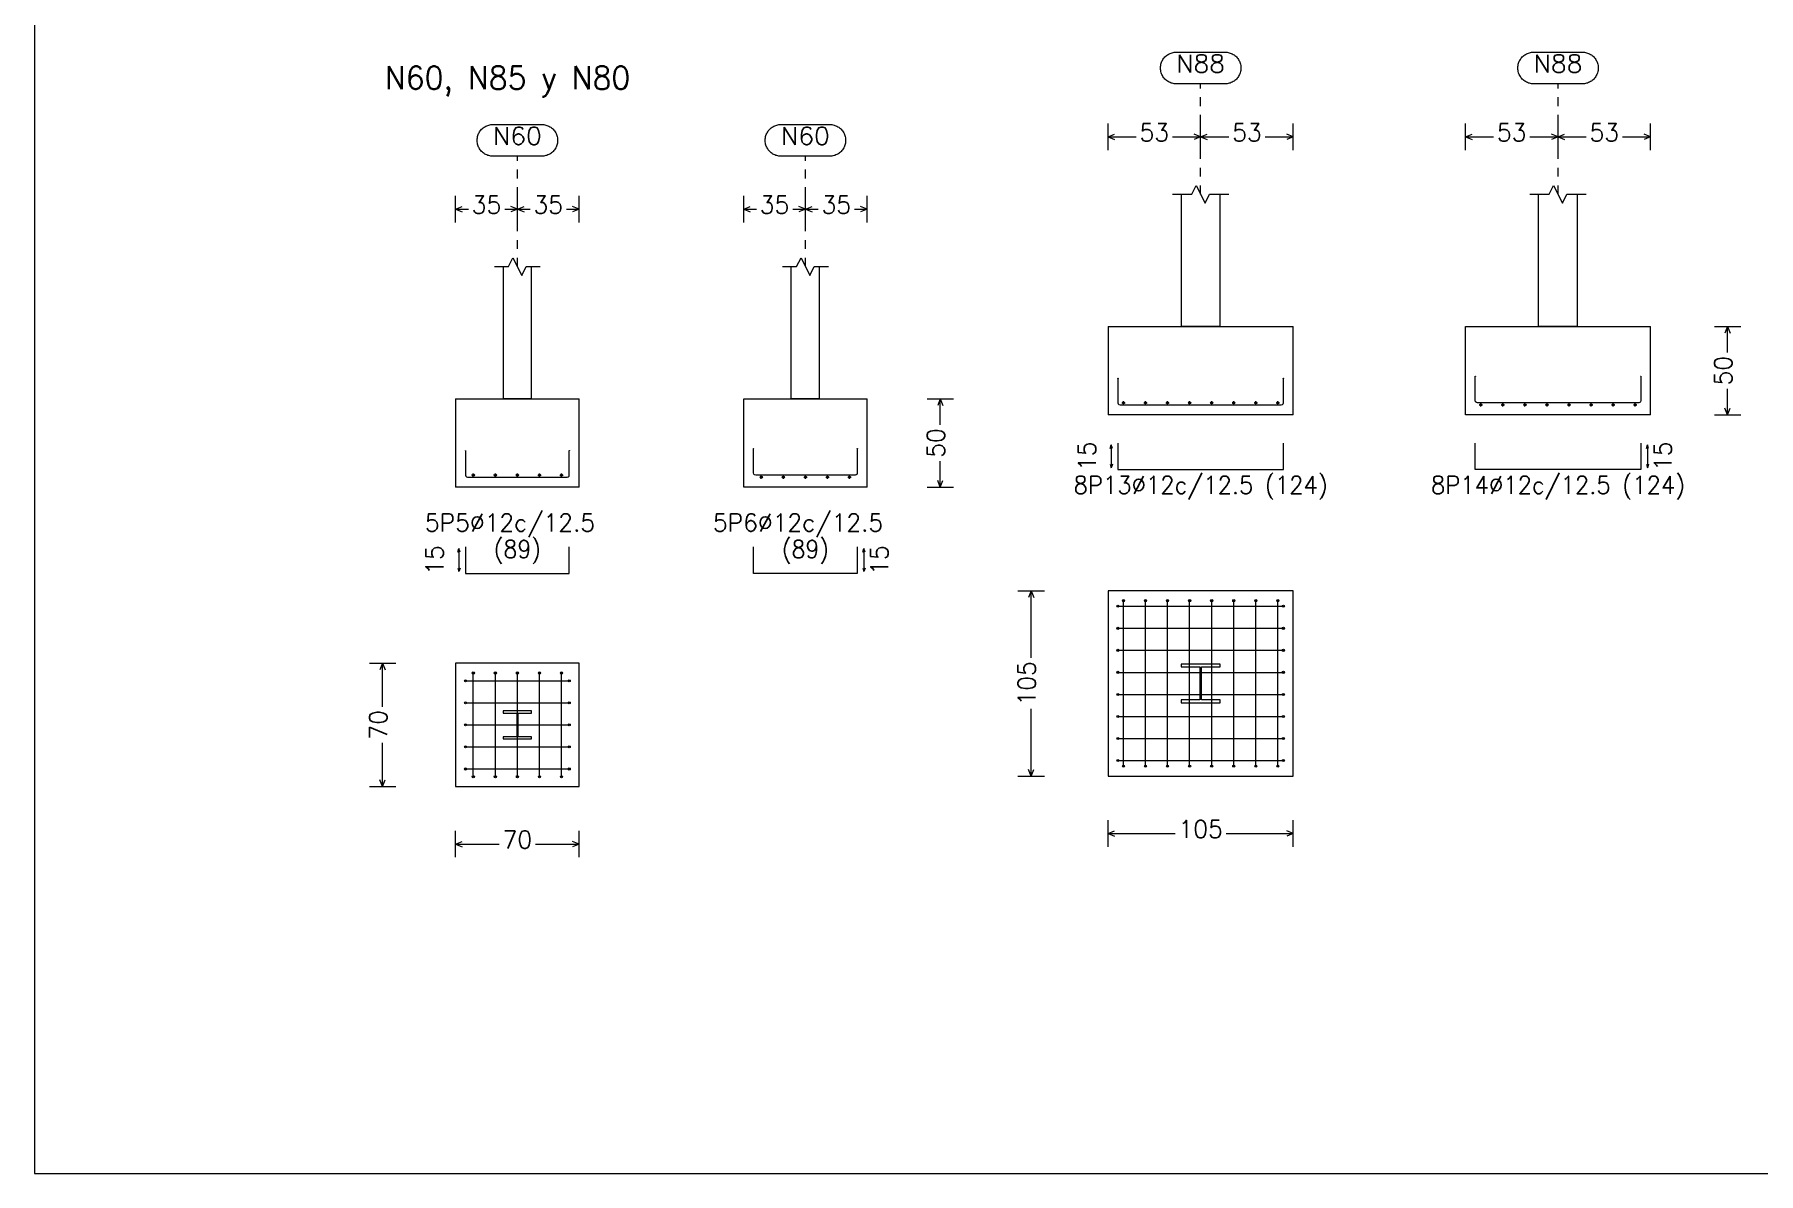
# Model space of a CAD drawing. Header units: millimetres. Extents: x -252 to 259, y -4 to 137.
# Drawn here: x -158.5 to -138.96, y 76.92 to 89.84 of the extents above; entities that cross this region are included whole.
import ezdxf
from ezdxf.enums import TextEntityAlignment as Align

# ---------------------------------------------------------------- set-up
doc = ezdxf.new("R2010")
doc.units = ezdxf.units.MM
doc.linetypes.add('CYPE_PUNTO', pattern=[0.075, 0, -0.075])
for name, color, linetype, lineweight in [('CIM_COTAS', 2, 'Continuous', 0), ('CIM_DIB_ARMADOS', 4, 'Continuous', 0), ('CIM_GEOMETRIA', 2, 'Continuous', 0), ('CIM_REFEREN', 2, 'Continuous', 0), ('CIM_TXT_ARMADOS', 3, 'Continuous', 0), ('RECUAD_LIMITES', 2, 'Continuous', 0)]:
    doc.layers.add(name, color=color, linetype=linetype, lineweight=lineweight)
doc.styles.add('CYPETXT', font='romans__.ttf', dxfattribs={"height": 0.2})

msp = doc.modelspace()

# ---------------------------------------------------------------- hatches: boundary and pattern name
at = {"layer": 'CIM_DIB_ARMADOS'}
h = msp.add_hatch(color=256, dxfattribs=at)
edge = h.paths.add_edge_path(flags=0)
edge.add_arc((-146.217, 85.939), 0.0016, 0, 360)
h = msp.add_hatch(color=256, dxfattribs=at)
edge = h.paths.add_edge_path(flags=0)
edge.add_arc((-144.341, 85.939), 0.0016, 0, 360)
h = msp.add_hatch(color=256, dxfattribs=at)
edge = h.paths.add_edge_path(flags=0)
edge.add_arc((-142.166, 85.963), 0.0016, 0, 360)
h = msp.add_hatch(color=256, dxfattribs=at)
edge = h.paths.add_edge_path(flags=0)
edge.add_arc((-140.29, 85.963), 0.0016, 0, 360)
h = msp.add_hatch(color=256, dxfattribs=at)
edge = h.paths.add_edge_path(flags=0)
edge.add_arc((-153.612, 85.119), 0.0016, 0, 360)
h = msp.add_hatch(color=256, dxfattribs=at)
edge = h.paths.add_edge_path(flags=0)
edge.add_arc((-152.436, 85.119), 0.0016, 0, 360)
h = msp.add_hatch(color=256, dxfattribs=at)
edge = h.paths.add_edge_path(flags=0)
edge.add_arc((-150.347, 85.143), 0.0016, 0, 360)
h = msp.add_hatch(color=256, dxfattribs=at)
edge = h.paths.add_edge_path(flags=0)
edge.add_arc((-149.171, 85.143), 0.0016, 0, 360)
h = msp.add_hatch(color=256, dxfattribs=at)
edge = h.paths.add_edge_path(flags=0)
edge.add_arc((-146.217, 83.356), 0.0016, 0, 360)
h = msp.add_hatch(color=256, dxfattribs=at)
edge = h.paths.add_edge_path(flags=0)
edge.add_arc((-146.154, 83.419), 0.0016, 0, 360)
h = msp.add_hatch(color=256, dxfattribs=at)
edge = h.paths.add_edge_path(flags=0)
edge.add_arc((-145.904, 83.419), 0.0016, 0, 360)
h = msp.add_hatch(color=256, dxfattribs=at)
edge = h.paths.add_edge_path(flags=0)
edge.add_arc((-145.654, 83.419), 0.0016, 0, 360)
h = msp.add_hatch(color=256, dxfattribs=at)
edge = h.paths.add_edge_path(flags=0)
edge.add_arc((-145.404, 83.419), 0.0016, 0, 360)
h = msp.add_hatch(color=256, dxfattribs=at)
edge = h.paths.add_edge_path(flags=0)
edge.add_arc((-145.154, 83.419), 0.0016, 0, 360)
h = msp.add_hatch(color=256, dxfattribs=at)
edge = h.paths.add_edge_path(flags=0)
edge.add_arc((-144.904, 83.419), 0.0016, 0, 360)
h = msp.add_hatch(color=256, dxfattribs=at)
edge = h.paths.add_edge_path(flags=0)
edge.add_arc((-144.654, 83.419), 0.0016, 0, 360)
h = msp.add_hatch(color=256, dxfattribs=at)
edge = h.paths.add_edge_path(flags=0)
edge.add_arc((-144.404, 83.419), 0.0016, 0, 360)
h = msp.add_hatch(color=256, dxfattribs=at)
edge = h.paths.add_edge_path(flags=0)
edge.add_arc((-144.341, 83.356), 0.0016, 0, 360)
h = msp.add_hatch(color=256, dxfattribs=at)
edge = h.paths.add_edge_path(flags=0)
edge.add_arc((-146.217, 83.106), 0.0016, 0, 360)
h = msp.add_hatch(color=256, dxfattribs=at)
edge = h.paths.add_edge_path(flags=0)
edge.add_arc((-144.341, 83.106), 0.0016, 0, 360)
h = msp.add_hatch(color=256, dxfattribs=at)
edge = h.paths.add_edge_path(flags=0)
edge.add_arc((-146.217, 82.856), 0.0016, 0, 360)
h = msp.add_hatch(color=256, dxfattribs=at)
edge = h.paths.add_edge_path(flags=0)
edge.add_arc((-144.341, 82.856), 0.0016, 0, 360)
h = msp.add_hatch(color=256, dxfattribs=at)
edge = h.paths.add_edge_path(flags=0)
edge.add_arc((-153.612, 82.511), 0.0016, 0, 360)
h = msp.add_hatch(color=256, dxfattribs=at)
edge = h.paths.add_edge_path(flags=0)
edge.add_arc((-153.524, 82.599), 0.0016, 0, 360)
h = msp.add_hatch(color=256, dxfattribs=at)
edge = h.paths.add_edge_path(flags=0)
edge.add_arc((-153.274, 82.599), 0.0016, 0, 360)
h = msp.add_hatch(color=256, dxfattribs=at)
edge = h.paths.add_edge_path(flags=0)
edge.add_arc((-153.024, 82.599), 0.0016, 0, 360)
h = msp.add_hatch(color=256, dxfattribs=at)
edge = h.paths.add_edge_path(flags=0)
edge.add_arc((-152.774, 82.599), 0.0016, 0, 360)
h = msp.add_hatch(color=256, dxfattribs=at)
edge = h.paths.add_edge_path(flags=0)
edge.add_arc((-152.524, 82.599), 0.0016, 0, 360)
h = msp.add_hatch(color=256, dxfattribs=at)
edge = h.paths.add_edge_path(flags=0)
edge.add_arc((-152.436, 82.511), 0.0016, 0, 360)
h = msp.add_hatch(color=256, dxfattribs=at)
edge = h.paths.add_edge_path(flags=0)
edge.add_arc((-146.217, 82.606), 0.0016, 0, 360)
h = msp.add_hatch(color=256, dxfattribs=at)
edge = h.paths.add_edge_path(flags=0)
edge.add_arc((-144.341, 82.606), 0.0016, 0, 360)
h = msp.add_hatch(color=256, dxfattribs=at)
edge = h.paths.add_edge_path(flags=0)
edge.add_arc((-146.217, 82.356), 0.0016, 0, 360)
h = msp.add_hatch(color=256, dxfattribs=at)
edge = h.paths.add_edge_path(flags=0)
edge.add_arc((-144.341, 82.356), 0.0016, 0, 360)
h = msp.add_hatch(color=256, dxfattribs=at)
edge = h.paths.add_edge_path(flags=0)
edge.add_arc((-153.612, 82.261), 0.0016, 0, 360)
h = msp.add_hatch(color=256, dxfattribs=at)
edge = h.paths.add_edge_path(flags=0)
edge.add_arc((-152.436, 82.261), 0.0016, 0, 360)
h = msp.add_hatch(color=256, dxfattribs=at)
edge = h.paths.add_edge_path(flags=0)
edge.add_arc((-146.217, 82.106), 0.0016, 0, 360)
h = msp.add_hatch(color=256, dxfattribs=at)
edge = h.paths.add_edge_path(flags=0)
edge.add_arc((-144.341, 82.106), 0.0016, 0, 360)
h = msp.add_hatch(color=256, dxfattribs=at)
edge = h.paths.add_edge_path(flags=0)
edge.add_arc((-153.612, 82.011), 0.0016, 0, 360)
h = msp.add_hatch(color=256, dxfattribs=at)
edge = h.paths.add_edge_path(flags=0)
edge.add_arc((-152.436, 82.011), 0.0016, 0, 360)
h = msp.add_hatch(color=256, dxfattribs=at)
edge = h.paths.add_edge_path(flags=0)
edge.add_arc((-153.612, 81.761), 0.0016, 0, 360)
h = msp.add_hatch(color=256, dxfattribs=at)
edge = h.paths.add_edge_path(flags=0)
edge.add_arc((-152.436, 81.761), 0.0016, 0, 360)
h = msp.add_hatch(color=256, dxfattribs=at)
edge = h.paths.add_edge_path(flags=0)
edge.add_arc((-146.217, 81.856), 0.0016, 0, 360)
h = msp.add_hatch(color=256, dxfattribs=at)
edge = h.paths.add_edge_path(flags=0)
edge.add_arc((-144.341, 81.856), 0.0016, 0, 360)
h = msp.add_hatch(color=256, dxfattribs=at)
edge = h.paths.add_edge_path(flags=0)
edge.add_arc((-153.612, 81.511), 0.0016, 0, 360)
h = msp.add_hatch(color=256, dxfattribs=at)
edge = h.paths.add_edge_path(flags=0)
edge.add_arc((-152.436, 81.511), 0.0016, 0, 360)
h = msp.add_hatch(color=256, dxfattribs=at)
edge = h.paths.add_edge_path(flags=0)
edge.add_arc((-146.217, 81.606), 0.0016, 0, 360)
h = msp.add_hatch(color=256, dxfattribs=at)
edge = h.paths.add_edge_path(flags=0)
edge.add_arc((-146.154, 81.543), 0.0016, 0, 360)
h = msp.add_hatch(color=256, dxfattribs=at)
edge = h.paths.add_edge_path(flags=0)
edge.add_arc((-145.904, 81.543), 0.0016, 0, 360)
h = msp.add_hatch(color=256, dxfattribs=at)
edge = h.paths.add_edge_path(flags=0)
edge.add_arc((-145.654, 81.543), 0.0016, 0, 360)
h = msp.add_hatch(color=256, dxfattribs=at)
edge = h.paths.add_edge_path(flags=0)
edge.add_arc((-145.404, 81.543), 0.0016, 0, 360)
h = msp.add_hatch(color=256, dxfattribs=at)
edge = h.paths.add_edge_path(flags=0)
edge.add_arc((-145.154, 81.543), 0.0016, 0, 360)
h = msp.add_hatch(color=256, dxfattribs=at)
edge = h.paths.add_edge_path(flags=0)
edge.add_arc((-144.904, 81.543), 0.0016, 0, 360)
h = msp.add_hatch(color=256, dxfattribs=at)
edge = h.paths.add_edge_path(flags=0)
edge.add_arc((-144.654, 81.543), 0.0016, 0, 360)
h = msp.add_hatch(color=256, dxfattribs=at)
edge = h.paths.add_edge_path(flags=0)
edge.add_arc((-144.404, 81.543), 0.0016, 0, 360)
h = msp.add_hatch(color=256, dxfattribs=at)
edge = h.paths.add_edge_path(flags=0)
edge.add_arc((-144.341, 81.606), 0.0016, 0, 360)
h = msp.add_hatch(color=256, dxfattribs=at)
edge = h.paths.add_edge_path(flags=0)
edge.add_arc((-153.524, 81.423), 0.0016, 0, 360)
h = msp.add_hatch(color=256, dxfattribs=at)
edge = h.paths.add_edge_path(flags=0)
edge.add_arc((-153.274, 81.423), 0.0016, 0, 360)
h = msp.add_hatch(color=256, dxfattribs=at)
edge = h.paths.add_edge_path(flags=0)
edge.add_arc((-153.024, 81.423), 0.0016, 0, 360)
h = msp.add_hatch(color=256, dxfattribs=at)
edge = h.paths.add_edge_path(flags=0)
edge.add_arc((-152.774, 81.423), 0.0016, 0, 360)
h = msp.add_hatch(color=256, dxfattribs=at)
edge = h.paths.add_edge_path(flags=0)
edge.add_arc((-152.524, 81.423), 0.0016, 0, 360)

# ---------------------------------------------------------------- linework, layer by layer
at = {"layer": 'CIM_COTAS', "linetype": 'CYPE_PUNTO'}
for p, q in [((-145.279, 88.027), (-145.279, 89.278)), ((-141.228, 88.027), (-141.228, 89.278)), ((-153.024, 87.207), (-153.024, 88.458)), ((-149.759, 87.207), (-149.759, 88.458))]:
    msp.add_line(p, q, dxfattribs=at)
at = {"layer": 'CIM_COTAS'}
for p, q in [((-146.329, 88.528), (-146.329, 88.828)), ((-145.279, 88.528), (-145.279, 88.828)), ((-145.279, 88.528), (-145.279, 88.828)), ((-144.229, 88.528), (-144.229, 88.828)), ((-142.278, 88.528), (-142.278, 88.828)), ((-141.228, 88.528), (-141.228, 88.828)), ((-141.228, 88.528), (-141.228, 88.828)), ((-140.178, 88.528), (-140.178, 88.828)), ((-146.329, 88.678), (-146.254, 88.708)), ((-146.329, 88.678), (-146.254, 88.648)), ((-146.329, 88.678), (-146.009, 88.678)), ((-145.598, 88.678), (-145.279, 88.678)), ((-145.279, 88.678), (-145.354, 88.708)), ((-145.279, 88.678), (-145.354, 88.648)), ((-145.279, 88.678), (-145.204, 88.708)), ((-145.279, 88.678), (-145.204, 88.648)), ((-145.279, 88.678), (-144.959, 88.678)), ((-144.548, 88.678), (-144.229, 88.678)), ((-144.229, 88.678), (-144.304, 88.708)), ((-144.229, 88.678), (-144.304, 88.648)), ((-142.278, 88.678), (-142.203, 88.708)), ((-142.278, 88.678), (-142.203, 88.648)), ((-142.278, 88.678), (-141.958, 88.678)), ((-141.547, 88.678), (-141.228, 88.678)), ((-141.228, 88.678), (-141.303, 88.708)), ((-141.228, 88.678), (-141.303, 88.648)), ((-141.228, 88.678), (-141.153, 88.708)), ((-141.228, 88.678), (-141.153, 88.648)), ((-141.228, 88.678), (-140.908, 88.678)), ((-140.497, 88.678), (-140.178, 88.678)), ((-140.178, 88.678), (-140.253, 88.708)), ((-140.178, 88.678), (-140.253, 88.648)), ((-153.724, 87.708), (-153.724, 88.008)), ((-153.024, 87.708), (-153.024, 88.008)), ((-153.024, 87.708), (-153.024, 88.008)), ((-152.324, 87.708), (-152.324, 88.008)), ((-150.459, 87.708), (-150.459, 88.008)), ((-149.759, 87.708), (-149.759, 88.008)), ((-149.759, 87.708), (-149.759, 88.008)), ((-149.059, 87.708), (-149.059, 88.008)), ((-153.724, 87.858), (-153.649, 87.888)), ((-153.724, 87.858), (-153.649, 87.828)), ((-153.724, 87.858), (-153.579, 87.858)), ((-153.168, 87.858), (-153.024, 87.858)), ((-153.024, 87.858), (-153.099, 87.888)), ((-153.024, 87.858), (-153.099, 87.828)), ((-153.024, 87.858), (-152.949, 87.888)), ((-153.024, 87.858), (-152.949, 87.828)), ((-153.024, 87.858), (-152.879, 87.858)), ((-152.468, 87.858), (-152.324, 87.858)), ((-152.324, 87.858), (-152.399, 87.888)), ((-152.324, 87.858), (-152.399, 87.828)), ((-150.459, 87.858), (-150.384, 87.888)), ((-150.459, 87.858), (-150.384, 87.828)), ((-150.459, 87.858), (-150.314, 87.858)), ((-149.903, 87.858), (-149.759, 87.858)), ((-149.759, 87.858), (-149.834, 87.888)), ((-149.759, 87.858), (-149.834, 87.828)), ((-149.759, 87.858), (-149.684, 87.888)), ((-149.759, 87.858), (-149.684, 87.828)), ((-149.759, 87.858), (-149.614, 87.858)), ((-149.203, 87.858), (-149.059, 87.858)), ((-149.059, 87.858), (-149.134, 87.888)), ((-149.059, 87.858), (-149.134, 87.828)), ((-139.456, 86.527), (-139.156, 86.527)), ((-139.306, 86.527), (-139.336, 86.452)), ((-139.306, 86.527), (-139.276, 86.452)), ((-139.306, 86.233), (-139.306, 86.527)), ((-139.306, 85.527), (-139.306, 85.822)), ((-148.38, 85.707), (-148.08, 85.707)), ((-148.23, 85.707), (-148.26, 85.632)), ((-148.23, 85.707), (-148.2, 85.632)), ((-148.23, 85.413), (-148.23, 85.707)), ((-139.306, 85.527), (-139.336, 85.602)), ((-139.306, 85.527), (-139.276, 85.602)), ((-139.456, 85.527), (-139.156, 85.527)), ((-148.23, 84.707), (-148.23, 85.002)), ((-148.38, 84.707), (-148.08, 84.707)), ((-148.23, 84.707), (-148.26, 84.782)), ((-148.23, 84.707), (-148.2, 84.782)), ((-147.35, 83.531), (-147.05, 83.531)), ((-147.2, 83.531), (-147.23, 83.456)), ((-147.2, 83.531), (-147.17, 83.456)), ((-147.2, 82.771), (-147.2, 83.531)), ((-154.702, 82.711), (-154.402, 82.711)), ((-154.552, 82.711), (-154.582, 82.636)), ((-154.552, 82.711), (-154.522, 82.636)), ((-154.552, 82.217), (-154.552, 82.711)), ((-147.2, 81.431), (-147.2, 82.192)), ((-154.552, 81.311), (-154.552, 81.806)), ((-147.2, 81.431), (-147.23, 81.506)), ((-147.2, 81.431), (-147.17, 81.506)), ((-154.702, 81.311), (-154.402, 81.311)), ((-154.552, 81.311), (-154.582, 81.386)), ((-154.552, 81.311), (-154.522, 81.386)), ((-147.35, 81.431), (-147.05, 81.431)), ((-146.329, 80.63), (-146.329, 80.93)), ((-144.229, 80.63), (-144.229, 80.93)), ((-153.724, 80.51), (-153.724, 80.81)), ((-152.324, 80.51), (-152.324, 80.81)), ((-146.329, 80.78), (-146.254, 80.81)), ((-146.329, 80.78), (-146.254, 80.75)), ((-146.329, 80.78), (-145.568, 80.78)), ((-144.989, 80.78), (-144.229, 80.78)), ((-144.229, 80.78), (-144.304, 80.81)), ((-144.229, 80.78), (-144.304, 80.75)), ((-153.724, 80.66), (-153.649, 80.69)), ((-153.724, 80.66), (-153.649, 80.63)), ((-153.724, 80.66), (-153.229, 80.66)), ((-152.818, 80.66), (-152.324, 80.66)), ((-152.324, 80.66), (-152.399, 80.69)), ((-152.324, 80.66), (-152.399, 80.63))]:
    msp.add_line(p, q, dxfattribs=at)
for points in [[(-145.003, 89.638), (-144.991, 89.638), (-144.979, 89.637), (-144.967, 89.635), (-144.955, 89.632), (-144.944, 89.628), (-144.932, 89.624), (-144.921, 89.619), (-144.911, 89.613), (-144.901, 89.607), (-144.891, 89.6), (-144.882, 89.592), (-144.873, 89.584), (-144.865, 89.575), (-144.858, 89.565), (-144.851, 89.555), (-144.845, 89.545), (-144.839, 89.534), (-144.835, 89.523), (-144.831, 89.512), (-144.828, 89.5), (-144.825, 89.488), (-144.824, 89.476), (-144.823, 89.464), (-144.823, 89.452), (-144.824, 89.44), (-144.825, 89.429), (-144.828, 89.417), (-144.831, 89.405), (-144.835, 89.394), (-144.839, 89.383), (-144.845, 89.372), (-144.851, 89.362), (-144.858, 89.352), (-144.865, 89.342), (-144.873, 89.333), (-144.882, 89.325), (-144.891, 89.317), (-144.901, 89.31), (-144.911, 89.304), (-144.921, 89.298), (-144.932, 89.293), (-144.944, 89.288), (-144.955, 89.285), (-144.967, 89.282), (-144.979, 89.28), (-144.991, 89.279), (-145.003, 89.278), (-145.555, 89.278), (-145.567, 89.279), (-145.579, 89.28), (-145.59, 89.282), (-145.602, 89.285), (-145.614, 89.288), (-145.625, 89.293), (-145.636, 89.298), (-145.646, 89.304), (-145.656, 89.31), (-145.666, 89.317), (-145.675, 89.325), (-145.684, 89.333), (-145.692, 89.342), (-145.7, 89.352), (-145.706, 89.362), (-145.712, 89.372), (-145.718, 89.383), (-145.723, 89.394), (-145.727, 89.405), (-145.73, 89.417), (-145.732, 89.429), (-145.734, 89.44), (-145.735, 89.452), (-145.735, 89.464), (-145.734, 89.476), (-145.732, 89.488), (-145.73, 89.5), (-145.727, 89.512), (-145.723, 89.523), (-145.718, 89.534), (-145.712, 89.545), (-145.706, 89.555), (-145.7, 89.565), (-145.692, 89.575), (-145.684, 89.584), (-145.675, 89.592), (-145.666, 89.6), (-145.656, 89.607), (-145.646, 89.613), (-145.636, 89.619), (-145.625, 89.624), (-145.614, 89.628), (-145.602, 89.632), (-145.59, 89.635), (-145.579, 89.637), (-145.567, 89.638), (-145.555, 89.638), (-145.003, 89.638)], [(-140.952, 89.638), (-140.94, 89.638), (-140.928, 89.637), (-140.916, 89.635), (-140.904, 89.632), (-140.893, 89.628), (-140.881, 89.624), (-140.87, 89.619), (-140.86, 89.613), (-140.85, 89.607), (-140.84, 89.6), (-140.831, 89.592), (-140.822, 89.584), (-140.814, 89.575), (-140.807, 89.565), (-140.8, 89.555), (-140.794, 89.545), (-140.788, 89.534), (-140.784, 89.523), (-140.78, 89.512), (-140.777, 89.5), (-140.774, 89.488), (-140.773, 89.476), (-140.772, 89.464), (-140.772, 89.452), (-140.773, 89.44), (-140.774, 89.429), (-140.777, 89.417), (-140.78, 89.405), (-140.784, 89.394), (-140.788, 89.383), (-140.794, 89.372), (-140.8, 89.362), (-140.807, 89.352), (-140.814, 89.342), (-140.822, 89.333), (-140.831, 89.325), (-140.84, 89.317), (-140.85, 89.31), (-140.86, 89.304), (-140.87, 89.298), (-140.881, 89.293), (-140.893, 89.288), (-140.904, 89.285), (-140.916, 89.282), (-140.928, 89.28), (-140.94, 89.279), (-140.952, 89.278), (-141.504, 89.278), (-141.516, 89.279), (-141.528, 89.28), (-141.539, 89.282), (-141.551, 89.285), (-141.563, 89.288), (-141.574, 89.293), (-141.585, 89.298), (-141.595, 89.304), (-141.605, 89.31), (-141.615, 89.317), (-141.624, 89.325), (-141.633, 89.333), (-141.641, 89.342), (-141.649, 89.352), (-141.655, 89.362), (-141.661, 89.372), (-141.667, 89.383), (-141.672, 89.394), (-141.676, 89.405), (-141.679, 89.417), (-141.681, 89.429), (-141.683, 89.44), (-141.684, 89.452), (-141.684, 89.464), (-141.683, 89.476), (-141.681, 89.488), (-141.679, 89.5), (-141.676, 89.512), (-141.672, 89.523), (-141.667, 89.534), (-141.661, 89.545), (-141.655, 89.555), (-141.649, 89.565), (-141.641, 89.575), (-141.633, 89.584), (-141.624, 89.592), (-141.615, 89.6), (-141.605, 89.607), (-141.595, 89.613), (-141.585, 89.619), (-141.574, 89.624), (-141.563, 89.628), (-141.551, 89.632), (-141.539, 89.635), (-141.528, 89.637), (-141.516, 89.638), (-141.504, 89.638), (-140.952, 89.638)], [(-152.748, 88.818), (-152.736, 88.818), (-152.724, 88.817), (-152.712, 88.815), (-152.7, 88.812), (-152.689, 88.808), (-152.678, 88.804), (-152.667, 88.799), (-152.656, 88.793), (-152.646, 88.787), (-152.636, 88.779), (-152.627, 88.772), (-152.619, 88.763), (-152.611, 88.754), (-152.603, 88.745), (-152.596, 88.735), (-152.59, 88.725), (-152.585, 88.714), (-152.58, 88.703), (-152.576, 88.692), (-152.573, 88.68), (-152.57, 88.668), (-152.569, 88.656), (-152.568, 88.644), (-152.568, 88.632), (-152.569, 88.62), (-152.57, 88.608), (-152.573, 88.596), (-152.576, 88.585), (-152.58, 88.573), (-152.585, 88.562), (-152.59, 88.552), (-152.596, 88.541), (-152.603, 88.531), (-152.611, 88.522), (-152.619, 88.513), (-152.627, 88.505), (-152.636, 88.497), (-152.646, 88.49), (-152.656, 88.483), (-152.667, 88.478), (-152.678, 88.472), (-152.689, 88.468), (-152.7, 88.465), (-152.712, 88.462), (-152.724, 88.46), (-152.736, 88.459), (-152.748, 88.458), (-153.3, 88.458), (-153.312, 88.459), (-153.324, 88.46), (-153.336, 88.462), (-153.348, 88.465), (-153.359, 88.468), (-153.37, 88.472), (-153.381, 88.478), (-153.392, 88.483), (-153.402, 88.49), (-153.412, 88.497), (-153.421, 88.505), (-153.429, 88.513), (-153.437, 88.522), (-153.445, 88.531), (-153.452, 88.541), (-153.458, 88.552), (-153.463, 88.562), (-153.468, 88.573), (-153.472, 88.585), (-153.475, 88.596), (-153.477, 88.608), (-153.479, 88.62), (-153.48, 88.632), (-153.48, 88.644), (-153.479, 88.656), (-153.477, 88.668), (-153.475, 88.68), (-153.472, 88.692), (-153.468, 88.703), (-153.463, 88.714), (-153.458, 88.725), (-153.452, 88.735), (-153.445, 88.745), (-153.437, 88.754), (-153.429, 88.763), (-153.421, 88.772), (-153.412, 88.779), (-153.402, 88.787), (-153.392, 88.793), (-153.381, 88.799), (-153.37, 88.804), (-153.359, 88.808), (-153.348, 88.812), (-153.336, 88.815), (-153.324, 88.817), (-153.312, 88.818), (-153.3, 88.818), (-152.748, 88.818)], [(-149.483, 88.818), (-149.471, 88.818), (-149.459, 88.817), (-149.447, 88.815), (-149.435, 88.812), (-149.424, 88.808), (-149.413, 88.804), (-149.402, 88.799), (-149.391, 88.793), (-149.381, 88.787), (-149.371, 88.779), (-149.362, 88.772), (-149.354, 88.763), (-149.346, 88.754), (-149.338, 88.745), (-149.331, 88.735), (-149.325, 88.725), (-149.32, 88.714), (-149.315, 88.703), (-149.311, 88.692), (-149.308, 88.68), (-149.305, 88.668), (-149.304, 88.656), (-149.303, 88.644), (-149.303, 88.632), (-149.304, 88.62), (-149.305, 88.608), (-149.308, 88.596), (-149.311, 88.585), (-149.315, 88.573), (-149.32, 88.562), (-149.325, 88.552), (-149.331, 88.541), (-149.338, 88.531), (-149.346, 88.522), (-149.354, 88.513), (-149.362, 88.505), (-149.371, 88.497), (-149.381, 88.49), (-149.391, 88.483), (-149.402, 88.478), (-149.413, 88.472), (-149.424, 88.468), (-149.435, 88.465), (-149.447, 88.462), (-149.459, 88.46), (-149.471, 88.459), (-149.483, 88.458), (-150.035, 88.458), (-150.047, 88.459), (-150.059, 88.46), (-150.071, 88.462), (-150.083, 88.465), (-150.094, 88.468), (-150.105, 88.472), (-150.116, 88.478), (-150.127, 88.483), (-150.137, 88.49), (-150.147, 88.497), (-150.156, 88.505), (-150.164, 88.513), (-150.172, 88.522), (-150.18, 88.531), (-150.187, 88.541), (-150.193, 88.552), (-150.198, 88.562), (-150.203, 88.573), (-150.207, 88.585), (-150.21, 88.596), (-150.212, 88.608), (-150.214, 88.62), (-150.215, 88.632), (-150.215, 88.644), (-150.214, 88.656), (-150.212, 88.668), (-150.21, 88.68), (-150.207, 88.692), (-150.203, 88.703), (-150.198, 88.714), (-150.193, 88.725), (-150.187, 88.735), (-150.18, 88.745), (-150.172, 88.754), (-150.164, 88.763), (-150.156, 88.772), (-150.147, 88.779), (-150.137, 88.787), (-150.127, 88.793), (-150.116, 88.799), (-150.105, 88.804), (-150.094, 88.808), (-150.083, 88.812), (-150.071, 88.815), (-150.059, 88.817), (-150.047, 88.818), (-150.035, 88.818), (-149.483, 88.818)]]:
    msp.add_lwpolyline(points, close=True, dxfattribs=at)
at = {"layer": 'CIM_DIB_ARMADOS'}
for p, q in [((-146.172, 85.663), (-146.136, 85.663)), ((-146.154, 85.645), (-146.154, 85.681)), ((-145.922, 85.663), (-145.886, 85.663)), ((-145.904, 85.645), (-145.904, 85.681)), ((-145.672, 85.663), (-145.636, 85.663)), ((-145.654, 85.645), (-145.654, 85.681)), ((-145.422, 85.663), (-145.386, 85.663)), ((-145.404, 85.645), (-145.404, 85.681)), ((-145.172, 85.663), (-145.136, 85.663)), ((-145.154, 85.645), (-145.154, 85.681)), ((-144.922, 85.663), (-144.886, 85.663)), ((-144.904, 85.645), (-144.904, 85.681)), ((-144.672, 85.663), (-144.636, 85.663)), ((-144.654, 85.645), (-144.654, 85.681)), ((-144.422, 85.663), (-144.386, 85.663)), ((-144.404, 85.645), (-144.404, 85.681)), ((-142.121, 85.639), (-142.085, 85.639)), ((-142.103, 85.621), (-142.103, 85.657)), ((-141.871, 85.639), (-141.835, 85.639)), ((-141.853, 85.621), (-141.853, 85.657)), ((-141.621, 85.639), (-141.585, 85.639)), ((-141.603, 85.621), (-141.603, 85.657)), ((-141.371, 85.639), (-141.335, 85.639)), ((-141.353, 85.621), (-141.353, 85.657)), ((-141.121, 85.639), (-141.085, 85.639)), ((-141.103, 85.621), (-141.103, 85.657)), ((-140.871, 85.639), (-140.835, 85.639)), ((-140.853, 85.621), (-140.853, 85.657)), ((-140.621, 85.639), (-140.585, 85.639)), ((-140.603, 85.621), (-140.603, 85.657)), ((-140.371, 85.639), (-140.335, 85.639)), ((-140.353, 85.621), (-140.353, 85.657)), ((-153.542, 84.843), (-153.506, 84.843)), ((-153.524, 84.825), (-153.524, 84.861)), ((-153.292, 84.843), (-153.256, 84.843)), ((-153.274, 84.825), (-153.274, 84.861)), ((-153.042, 84.843), (-153.006, 84.843)), ((-153.024, 84.825), (-153.024, 84.861)), ((-152.792, 84.843), (-152.756, 84.843)), ((-152.774, 84.825), (-152.774, 84.861)), ((-152.542, 84.843), (-152.506, 84.843)), ((-152.524, 84.825), (-152.524, 84.861)), ((-150.277, 84.819), (-150.241, 84.819)), ((-150.259, 84.801), (-150.259, 84.837)), ((-150.027, 84.819), (-149.991, 84.819)), ((-150.009, 84.801), (-150.009, 84.837)), ((-149.777, 84.819), (-149.741, 84.819)), ((-149.759, 84.801), (-149.759, 84.837)), ((-149.527, 84.819), (-149.491, 84.819)), ((-149.509, 84.801), (-149.509, 84.837)), ((-149.277, 84.819), (-149.241, 84.819)), ((-149.259, 84.801), (-149.259, 84.837))]:
    msp.add_line(p, q, dxfattribs=at)
for points in [[(-146.217, 85.939), (-146.217, 85.663), (-146.213, 85.651), (-146.205, 85.643), (-146.193, 85.639), (-144.365, 85.639), (-144.353, 85.643), (-144.344, 85.651), (-144.341, 85.663), (-144.341, 85.939)], [(-140.29, 85.963), (-140.29, 85.687), (-140.293, 85.675), (-140.302, 85.667), (-140.314, 85.663), (-142.142, 85.663), (-142.154, 85.667), (-142.162, 85.675), (-142.166, 85.687), (-142.166, 85.963)], [(-146.217, 85.206), (-146.217, 84.906), (-144.341, 84.906), (-144.341, 85.206)], [(-140.29, 85.206), (-140.29, 84.906), (-142.166, 84.906), (-142.166, 85.206)], [(-153.612, 85.119), (-153.612, 84.843), (-153.609, 84.831), (-153.6, 84.822), (-153.588, 84.819), (-152.46, 84.819), (-152.448, 84.822), (-152.439, 84.831), (-152.436, 84.843), (-152.436, 85.119)], [(-149.171, 85.143), (-149.171, 84.867), (-149.174, 84.855), (-149.183, 84.846), (-149.195, 84.843), (-150.323, 84.843), (-150.335, 84.846), (-150.344, 84.855), (-150.347, 84.867), (-150.347, 85.143)], [(-153.612, 84.029), (-153.612, 83.729), (-152.436, 83.729), (-152.436, 84.029)], [(-149.171, 84.029), (-149.171, 83.729), (-150.347, 83.729), (-150.347, 84.029)], [(-146.217, 83.356), (-146.213, 83.356), (-146.205, 83.356), (-146.193, 83.356), (-144.365, 83.356), (-144.353, 83.356), (-144.344, 83.356), (-144.341, 83.356)], [(-146.154, 81.543), (-146.154, 81.547), (-146.154, 81.555), (-146.154, 81.567), (-146.154, 83.395), (-146.154, 83.407), (-146.154, 83.416), (-146.154, 83.419)], [(-145.904, 81.543), (-145.904, 81.547), (-145.904, 81.555), (-145.904, 81.567), (-145.904, 83.395), (-145.904, 83.407), (-145.904, 83.416), (-145.904, 83.419)], [(-145.654, 81.543), (-145.654, 81.547), (-145.654, 81.555), (-145.654, 81.567), (-145.654, 83.395), (-145.654, 83.407), (-145.654, 83.416), (-145.654, 83.419)], [(-145.404, 81.543), (-145.404, 81.547), (-145.404, 81.555), (-145.404, 81.567), (-145.404, 83.395), (-145.404, 83.407), (-145.404, 83.416), (-145.404, 83.419)], [(-145.154, 81.543), (-145.154, 81.547), (-145.154, 81.555), (-145.154, 81.567), (-145.154, 83.395), (-145.154, 83.407), (-145.154, 83.416), (-145.154, 83.419)], [(-144.904, 81.543), (-144.904, 81.547), (-144.904, 81.555), (-144.904, 81.567), (-144.904, 83.395), (-144.904, 83.407), (-144.904, 83.416), (-144.904, 83.419)], [(-144.654, 81.543), (-144.654, 81.547), (-144.654, 81.555), (-144.654, 81.567), (-144.654, 83.395), (-144.654, 83.407), (-144.654, 83.416), (-144.654, 83.419)], [(-144.404, 81.543), (-144.404, 81.547), (-144.404, 81.555), (-144.404, 81.567), (-144.404, 83.395), (-144.404, 83.407), (-144.404, 83.416), (-144.404, 83.419)], [(-146.217, 83.106), (-146.213, 83.106), (-146.205, 83.106), (-146.193, 83.106), (-144.365, 83.106), (-144.353, 83.106), (-144.344, 83.106), (-144.341, 83.106)], [(-146.217, 82.856), (-146.213, 82.856), (-146.205, 82.856), (-146.193, 82.856), (-144.365, 82.856), (-144.353, 82.856), (-144.344, 82.856), (-144.341, 82.856)], [(-153.612, 82.511), (-153.609, 82.511), (-153.6, 82.511), (-153.588, 82.511), (-152.46, 82.511), (-152.448, 82.511), (-152.439, 82.511), (-152.436, 82.511)], [(-153.524, 81.423), (-153.524, 81.426), (-153.524, 81.435), (-153.524, 81.447), (-153.524, 82.575), (-153.524, 82.587), (-153.524, 82.596), (-153.524, 82.599)], [(-153.274, 81.423), (-153.274, 81.426), (-153.274, 81.435), (-153.274, 81.447), (-153.274, 82.575), (-153.274, 82.587), (-153.274, 82.596), (-153.274, 82.599)], [(-153.024, 81.423), (-153.024, 81.426), (-153.024, 81.435), (-153.024, 81.447), (-153.024, 82.575), (-153.024, 82.587), (-153.024, 82.596), (-153.024, 82.599)], [(-152.774, 81.423), (-152.774, 81.426), (-152.774, 81.435), (-152.774, 81.447), (-152.774, 82.575), (-152.774, 82.587), (-152.774, 82.596), (-152.774, 82.599)], [(-152.524, 81.423), (-152.524, 81.426), (-152.524, 81.435), (-152.524, 81.447), (-152.524, 82.575), (-152.524, 82.587), (-152.524, 82.596), (-152.524, 82.599)], [(-146.217, 82.606), (-146.213, 82.606), (-146.205, 82.606), (-146.193, 82.606), (-144.365, 82.606), (-144.353, 82.606), (-144.344, 82.606), (-144.341, 82.606)], [(-146.217, 82.356), (-146.213, 82.356), (-146.205, 82.356), (-146.193, 82.356), (-144.365, 82.356), (-144.353, 82.356), (-144.344, 82.356), (-144.341, 82.356)], [(-153.612, 82.261), (-153.609, 82.261), (-153.6, 82.261), (-153.588, 82.261), (-152.46, 82.261), (-152.448, 82.261), (-152.439, 82.261), (-152.436, 82.261)], [(-146.217, 82.106), (-146.213, 82.106), (-146.205, 82.106), (-146.193, 82.106), (-144.365, 82.106), (-144.353, 82.106), (-144.344, 82.106), (-144.341, 82.106)], [(-153.612, 82.011), (-153.609, 82.011), (-153.6, 82.011), (-153.588, 82.011), (-152.46, 82.011), (-152.448, 82.011), (-152.439, 82.011), (-152.436, 82.011)], [(-153.612, 81.761), (-153.609, 81.761), (-153.6, 81.761), (-153.588, 81.761), (-152.46, 81.761), (-152.448, 81.761), (-152.439, 81.761), (-152.436, 81.761)], [(-146.217, 81.856), (-146.213, 81.856), (-146.205, 81.856), (-146.193, 81.856), (-144.365, 81.856), (-144.353, 81.856), (-144.344, 81.856), (-144.341, 81.856)], [(-153.612, 81.511), (-153.609, 81.511), (-153.6, 81.511), (-153.588, 81.511), (-152.46, 81.511), (-152.448, 81.511), (-152.439, 81.511), (-152.436, 81.511)], [(-146.217, 81.606), (-146.213, 81.606), (-146.205, 81.606), (-146.193, 81.606), (-144.365, 81.606), (-144.353, 81.606), (-144.344, 81.606), (-144.341, 81.606)]]:
    msp.add_lwpolyline(points, dxfattribs=at)
for centre, radius in [((-146.217, 85.939), 0.0016), ((-144.341, 85.939), 0.0016), ((-142.166, 85.963), 0.0016), ((-140.29, 85.963), 0.0016), ((-146.154, 85.663), 0.012), ((-145.904, 85.663), 0.012), ((-145.654, 85.663), 0.012), ((-145.404, 85.663), 0.012), ((-145.154, 85.663), 0.012), ((-144.904, 85.663), 0.012), ((-144.654, 85.663), 0.012), ((-144.404, 85.663), 0.012), ((-142.103, 85.639), 0.012), ((-141.853, 85.639), 0.012), ((-141.603, 85.639), 0.012), ((-141.353, 85.639), 0.012), ((-141.103, 85.639), 0.012), ((-140.853, 85.639), 0.012), ((-140.603, 85.639), 0.012), ((-140.353, 85.639), 0.012), ((-153.612, 85.119), 0.0016), ((-152.436, 85.119), 0.0016), ((-150.347, 85.143), 0.0016), ((-149.171, 85.143), 0.0016), ((-153.524, 84.843), 0.012), ((-153.274, 84.843), 0.012), ((-153.024, 84.843), 0.012), ((-152.774, 84.843), 0.012), ((-152.524, 84.843), 0.012), ((-150.259, 84.819), 0.012), ((-150.009, 84.819), 0.012), ((-149.759, 84.819), 0.012), ((-149.509, 84.819), 0.012), ((-149.259, 84.819), 0.012), ((-146.217, 83.356), 0.012), ((-146.217, 83.356), 0.0016), ((-146.154, 83.419), 0.012), ((-146.154, 83.419), 0.0016), ((-145.904, 83.419), 0.012), ((-145.904, 83.419), 0.0016), ((-145.654, 83.419), 0.012), ((-145.654, 83.419), 0.0016), ((-145.404, 83.419), 0.012), ((-145.404, 83.419), 0.0016), ((-145.154, 83.419), 0.012), ((-145.154, 83.419), 0.0016), ((-144.904, 83.419), 0.012), ((-144.904, 83.419), 0.0016), ((-144.654, 83.419), 0.012), ((-144.654, 83.419), 0.0016), ((-144.404, 83.419), 0.012), ((-144.404, 83.419), 0.0016), ((-144.341, 83.356), 0.012), ((-144.341, 83.356), 0.0016), ((-146.217, 83.106), 0.012), ((-146.217, 83.106), 0.0016), ((-144.341, 83.106), 0.012), ((-144.341, 83.106), 0.0016), ((-146.217, 82.856), 0.012), ((-144.341, 82.856), 0.012), ((-146.217, 82.856), 0.0016), ((-144.341, 82.856), 0.0016), ((-153.612, 82.511), 0.012), ((-153.612, 82.511), 0.0016), ((-153.524, 82.599), 0.012), ((-153.524, 82.599), 0.0016), ((-153.274, 82.599), 0.012), ((-153.274, 82.599), 0.0016), ((-153.024, 82.599), 0.012), ((-153.024, 82.599), 0.0016), ((-152.774, 82.599), 0.012), ((-152.774, 82.599), 0.0016), ((-152.524, 82.599), 0.012), ((-152.524, 82.599), 0.0016), ((-152.436, 82.511), 0.012), ((-152.436, 82.511), 0.0016), ((-146.217, 82.606), 0.012), ((-146.217, 82.606), 0.0016), ((-144.341, 82.606), 0.012), ((-144.341, 82.606), 0.0016), ((-146.217, 82.356), 0.012), ((-146.217, 82.356), 0.0016), ((-144.341, 82.356), 0.012), ((-144.341, 82.356), 0.0016), ((-153.612, 82.261), 0.012), ((-153.612, 82.261), 0.0016), ((-152.436, 82.261), 0.012), ((-152.436, 82.261), 0.0016), ((-146.217, 82.106), 0.012), ((-146.217, 82.106), 0.0016), ((-144.341, 82.106), 0.012), ((-144.341, 82.106), 0.0016), ((-153.612, 82.011), 0.012), ((-153.612, 82.011), 0.0016), ((-152.436, 82.011), 0.012), ((-152.436, 82.011), 0.0016), ((-153.612, 81.761), 0.012), ((-153.612, 81.761), 0.0016), ((-152.436, 81.761), 0.012), ((-152.436, 81.761), 0.0016), ((-146.217, 81.856), 0.012), ((-146.217, 81.856), 0.0016), ((-144.341, 81.856), 0.012), ((-144.341, 81.856), 0.0016), ((-153.612, 81.511), 0.012), ((-153.612, 81.511), 0.0016), ((-152.436, 81.511), 0.012), ((-152.436, 81.511), 0.0016), ((-146.217, 81.606), 0.012), ((-146.217, 81.606), 0.0016), ((-146.154, 81.543), 0.012), ((-146.154, 81.543), 0.0016), ((-145.904, 81.543), 0.012), ((-145.904, 81.543), 0.0016), ((-145.654, 81.543), 0.012), ((-145.654, 81.543), 0.0016), ((-145.404, 81.543), 0.012), ((-145.404, 81.543), 0.0016), ((-145.154, 81.543), 0.012), ((-145.154, 81.543), 0.0016), ((-144.904, 81.543), 0.012), ((-144.904, 81.543), 0.0016), ((-144.654, 81.543), 0.012), ((-144.654, 81.543), 0.0016), ((-144.404, 81.543), 0.012), ((-144.404, 81.543), 0.0016), ((-144.341, 81.606), 0.012), ((-144.341, 81.606), 0.0016), ((-153.524, 81.423), 0.012), ((-153.524, 81.423), 0.0016), ((-153.274, 81.423), 0.012), ((-153.274, 81.423), 0.0016), ((-153.024, 81.423), 0.012), ((-153.024, 81.423), 0.0016), ((-152.774, 81.423), 0.012), ((-152.774, 81.423), 0.0016), ((-152.524, 81.423), 0.012), ((-152.524, 81.423), 0.0016)]:
    msp.add_circle(centre, radius, dxfattribs=at)
at = {"layer": 'CIM_GEOMETRIA'}
for p, q in [((-145.499, 88.027), (-145.499, 86.527)), ((-145.059, 86.527), (-145.059, 88.027)), ((-141.008, 86.527), (-141.008, 88.027)), ((-153.184, 87.207), (-153.184, 85.707)), ((-152.864, 85.707), (-152.864, 87.207)), ((-149.599, 85.707), (-149.599, 87.207)), ((-146.329, 86.527), (-144.229, 86.527)), ((-146.329, 86.527), (-146.329, 85.527)), ((-145.059, 86.527), (-145.499, 86.527)), ((-145.499, 86.527), (-145.288, 86.527)), ((-145.059, 86.527), (-145.269, 86.527)), ((-144.229, 85.527), (-144.229, 86.527)), ((-142.278, 86.527), (-140.178, 86.527)), ((-142.278, 85.527), (-142.278, 86.527)), ((-141.008, 86.527), (-141.448, 86.527)), ((-140.178, 85.527), (-140.178, 86.527)), ((-153.724, 85.707), (-152.324, 85.707)), ((-153.724, 85.707), (-153.724, 84.707)), ((-152.864, 85.707), (-153.184, 85.707)), ((-153.184, 85.707), (-153.032, 85.707)), ((-152.864, 85.707), (-153.016, 85.707)), ((-152.324, 84.707), (-152.324, 85.707)), ((-150.459, 85.707), (-149.059, 85.707)), ((-150.459, 84.707), (-150.459, 85.707)), ((-149.599, 85.707), (-149.919, 85.707)), ((-149.059, 84.707), (-149.059, 85.707)), ((-144.229, 85.527), (-146.329, 85.527)), ((-140.178, 85.527), (-142.278, 85.527)), ((-152.324, 84.707), (-153.724, 84.707)), ((-149.059, 84.707), (-150.459, 84.707))]:
    msp.add_line(p, q, dxfattribs=at)
for points in [[(-145.599, 88.027), (-145.379, 88.027), (-145.329, 88.127), (-145.229, 87.927), (-145.179, 88.027), (-144.959, 88.027)], [(-141.548, 88.027), (-141.328, 88.027), (-141.278, 88.127), (-141.178, 87.927), (-141.128, 88.027), (-140.908, 88.027)], [(-141.008, 86.527), (-141.04, 86.527), (-141.416, 86.527), (-141.448, 86.527), (-141.448, 88.027)], [(-153.284, 87.207), (-153.124, 87.207), (-153.074, 87.307), (-152.974, 87.107), (-152.924, 87.207), (-152.764, 87.207)], [(-150.019, 87.207), (-149.859, 87.207), (-149.809, 87.307), (-149.709, 87.107), (-149.659, 87.207), (-149.499, 87.207)], [(-149.599, 85.707), (-149.625, 85.707), (-149.893, 85.707), (-149.919, 85.707), (-149.919, 87.207)]]:
    msp.add_lwpolyline(points, dxfattribs=at)
for points in [[(-146.329, 81.431), (-144.229, 81.431), (-144.229, 83.531), (-146.329, 83.531), (-146.329, 81.431)], [(-153.724, 81.311), (-152.324, 81.311), (-152.324, 82.711), (-153.724, 82.711), (-153.724, 81.311)], [(-145.499, 82.261), (-145.059, 82.261), (-145.059, 82.293), (-145.269, 82.293), (-145.269, 82.669), (-145.059, 82.669), (-145.059, 82.701), (-145.499, 82.701), (-145.499, 82.669), (-145.288, 82.669), (-145.288, 82.293), (-145.499, 82.293), (-145.499, 82.261)], [(-153.184, 81.851), (-152.864, 81.851), (-152.864, 81.877), (-153.016, 81.877), (-153.016, 82.145), (-152.864, 82.145), (-152.864, 82.171), (-153.184, 82.171), (-153.184, 82.145), (-153.032, 82.145), (-153.032, 81.877), (-153.184, 81.877), (-153.184, 81.851)]]:
    msp.add_lwpolyline(points, close=True, dxfattribs=at)
at = {"layer": 'CIM_TXT_ARMADOS'}
for p, q in [((-146.304, 85.146), (-146.292, 85.186)), ((-146.279, 85.146), (-146.292, 85.186)), ((-146.292, 85.186), (-146.292, 84.927)), ((-140.227, 85.146), (-140.215, 85.186)), ((-140.202, 85.146), (-140.215, 85.186)), ((-140.215, 85.186), (-140.215, 84.927)), ((-146.304, 84.967), (-146.292, 84.927)), ((-146.279, 84.967), (-146.292, 84.927)), ((-140.227, 84.967), (-140.215, 84.927)), ((-140.202, 84.967), (-140.215, 84.927)), ((-153.699, 83.969), (-153.687, 84.009)), ((-153.674, 83.969), (-153.687, 84.009)), ((-153.687, 84.009), (-153.687, 83.749)), ((-149.108, 83.969), (-149.096, 84.009)), ((-149.083, 83.969), (-149.096, 84.009)), ((-149.096, 84.009), (-149.096, 83.749)), ((-153.699, 83.789), (-153.687, 83.749)), ((-153.674, 83.789), (-153.687, 83.749)), ((-149.108, 83.789), (-149.096, 83.749)), ((-149.083, 83.789), (-149.096, 83.749))]:
    msp.add_line(p, q, dxfattribs=at)
at = {"layer": 'RECUAD_LIMITES'}
msp.add_lwpolyline([(-158.498, 76.924), (-99.098, 76.924), (-99.098, 118.924), (-158.498, 118.924), (-158.498, 76.924)], close=True, dxfattribs=at)

# ---------------------------------------------------------------- texts
at = {"layer": 'CIM_COTAS', "style": 'CYPETXT'}
for s, width, p, p2 in [('N88', 0.924861, (-145.555, 89.408), (-145.003, 89.408)), ('N88', 0.924861, (-141.504, 89.408), (-140.952, 89.408)), ('N60', 0.924861, (-153.3, 88.588), (-152.748, 88.588)), ('N60', 0.924861, (-150.035, 88.588), (-149.483, 88.588)), ('53', 0.872087, (-145.972, 88.628), (-145.636, 88.628)), ('53', 0.872087, (-144.922, 88.628), (-144.586, 88.628)), ('53', 0.872087, (-141.921, 88.628), (-141.585, 88.628)), ('53', 0.872087, (-140.871, 88.628), (-140.535, 88.628)), ('35', 0.872087, (-153.542, 87.808), (-153.206, 87.808)), ('35', 0.872087, (-152.842, 87.808), (-152.506, 87.808)), ('35', 0.872087, (-150.277, 87.808), (-149.941, 87.808)), ('35', 0.872087, (-149.577, 87.808), (-149.241, 87.808)), ('105', 0.872087, (-145.531, 80.73), (-145.027, 80.73)), ('70', 0.872087, (-153.192, 80.61), (-152.856, 80.61))]:
    msp.add_text(s, height=0.2, dxfattribs=dict(at, width=width)).set_placement(p, p2, align=Align.FIT)
at = {"layer": 'CIM_COTAS', "style": 'CYPETXT', "width": 0.872087}
for s, p, p2 in [('50', (-139.256, 85.859), (-139.256, 86.195)), ('50', (-148.18, 85.039), (-148.18, 85.375)), ('105', (-147.15, 82.229), (-147.15, 82.733)), ('70', (-154.502, 81.843), (-154.502, 82.179))]:
    msp.add_text(s, height=0.2, rotation=90, dxfattribs=at).set_placement(p, p2, align=Align.FIT)
at = {"layer": 'CIM_REFEREN', "style": 'CYPETXT', "width": 0.80703}
msp.add_text('N60, N85 y N80', height=0.26, dxfattribs=at).set_placement((-154.525, 89.218), (-151.744, 89.218), align=Align.FIT)
at = {"layer": 'CIM_TXT_ARMADOS', "style": 'CYPETXT', "width": 0.872087}
for p, p2 in [((-146.467, 84.888), (-146.467, 85.224)), ((-139.94, 84.888), (-139.94, 85.224)), ((-153.862, 83.711), (-153.862, 84.047)), ((-148.821, 83.711), (-148.821, 84.047))]:
    msp.add_text('15', height=0.2, rotation=90, dxfattribs=at).set_placement(p, p2, align=Align.FIT)
at = {"layer": 'CIM_TXT_ARMADOS', "style": 'CYPETXT'}
for s, width, p, p2 in [('8P13%%c12c/12.5 (124)', 0.83256, (-146.72, 84.631), (-143.837, 84.631)), ('8P14%%c12c/12.5 (124)', 0.83256, (-142.669, 84.631), (-139.786, 84.631)), ('5P5%%c12c/12.5', 0.869753, (-154.072, 84.204), (-152.143, 84.204)), ('5P6%%c12c/12.5', 0.869753, (-150.807, 84.204), (-148.878, 84.204)), ('(89)', 0.812098, (-153.291, 83.904), (-152.757, 83.904)), ('(89)', 0.812098, (-150.026, 83.904), (-149.492, 83.904))]:
    msp.add_text(s, height=0.2, dxfattribs=dict(at, width=width)).set_placement(p, p2, align=Align.FIT)

doc.saveas('drawing.dxf')
